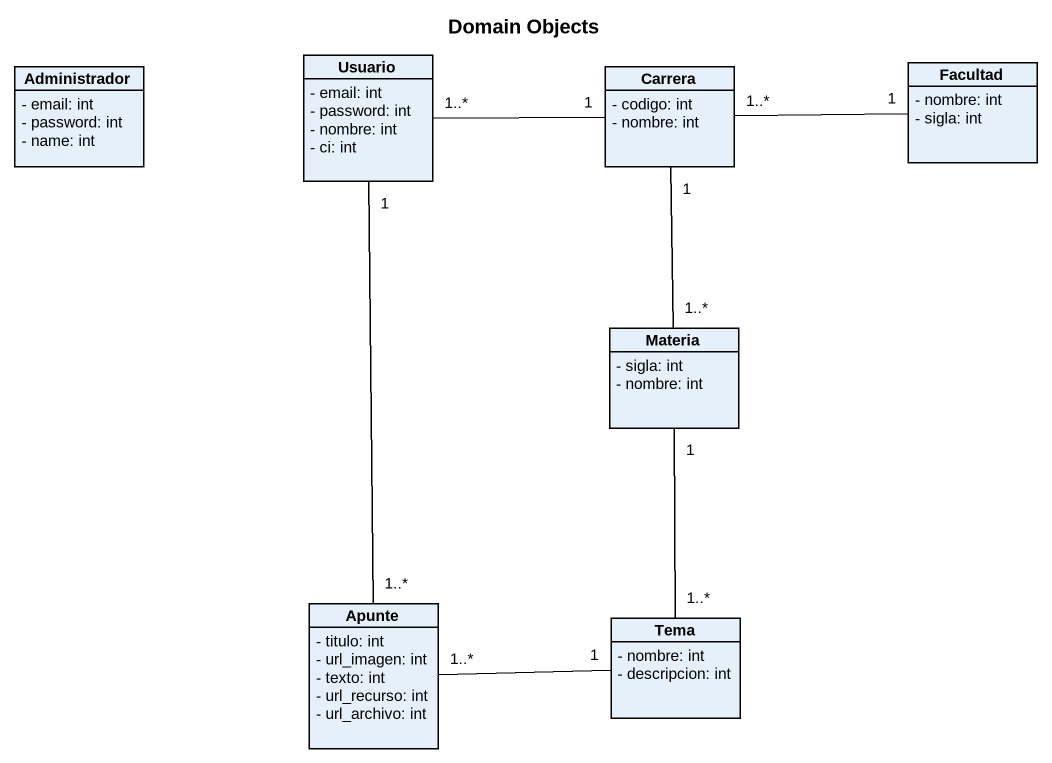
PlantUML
@startuml
title Domain Objects
hide circle
hide empty members
skinparam classAttributeIconSize 0
class Administrador {
  - email: int
  - password: int
  - name: int
}
class Usuario {
  - email: int
  - password: int
  - nombre: int
  - ci: int
}
class Carrera {
  - codigo: int
  - nombre: int
}
class Facultad {
  - nombre: int
  - sigla: int
}
class Materia {
  - sigla: int
  - nombre: int
}
class Apunte {
  - titulo: int
  - url_imagen: int
  - texto: int
  - url_recurso: int
  - url_archivo: int
}
class Tema {
  - nombre: int
  - descripcion: int
}
Usuario "1..*" -right- "1" Carrera
Usuario "1" -- "1..*" Apunte
Carrera "1" -- "1..*" Materia
Facultad "1" -left- "1..*" Carrera
Materia "1" -- "1..*" Tema
Tema "1" -left- "1..*" Apunte
@enduml
